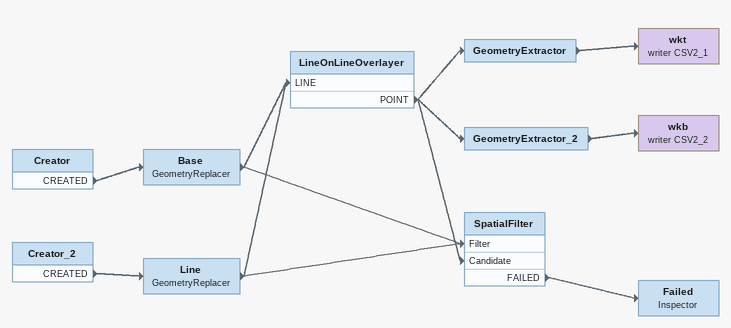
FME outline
Creator_2
    CREATED -> Line
Line: GeometryReplacer
    -> SpatialFilter [Filter]
    -> LineOnLineOverlayer [LINE]
Creator
    CREATED -> Base
Base: GeometryReplacer
    -> SpatialFilter [Filter]
    -> LineOnLineOverlayer [LINE]
LineOnLineOverlayer
    POINT -> GeometryExtractor
    POINT -> GeometryExtractor_2
    POINT -> SpatialFilter [Candidate]
GeometryExtractor
    -> wkt (writer CSV2_1)
wkt (writer CSV2_1)
GeometryExtractor_2
    -> wkb (writer CSV2_2)
wkb (writer CSV2_2)
SpatialFilter
    FAILED -> Failed
Failed: Inspector
